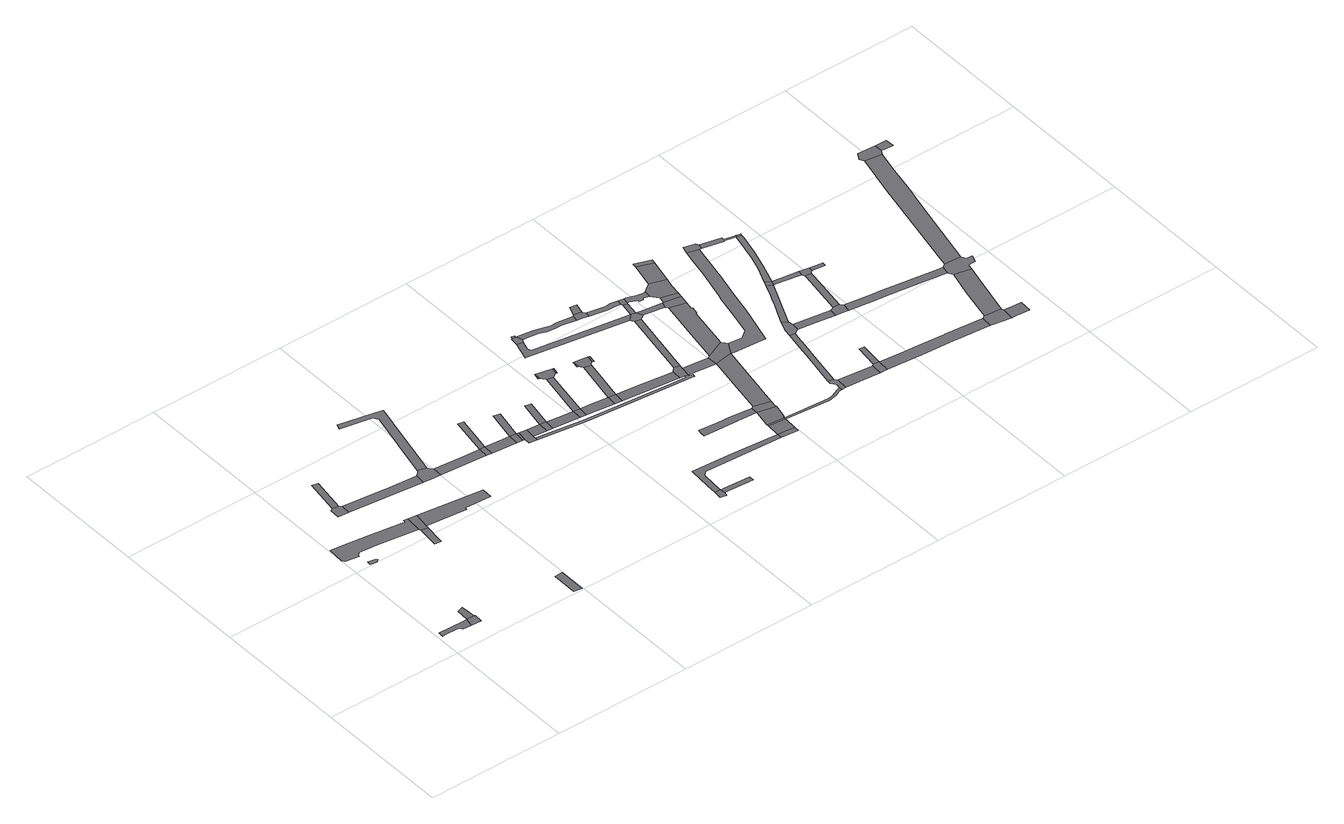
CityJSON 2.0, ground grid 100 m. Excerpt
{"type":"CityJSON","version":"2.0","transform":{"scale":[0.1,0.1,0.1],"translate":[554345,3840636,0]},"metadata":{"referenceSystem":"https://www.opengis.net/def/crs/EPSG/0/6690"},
"CityObjects":{
"road1":{"type":"Road","attributes":{"RoadStructureAttribute.sectionType":"1"},"geometry":[{"type":"MultiSurface","lod":"1","boundaries":[[[0,1,2,3,4,5,6,7,8]]]}]},
"road2":{"type":"Road","geometry":[{"type":"MultiSurface","lod":"1","boundaries":[[[9,8,7,10,11,12,13]]]}]},
"road3":{"type":"Road","geometry":[{"type":"MultiSurface","lod":"1","boundaries":[[[14,15,16,9,13]]]}]},
"road4":{"type":"Road","geometry":[{"type":"MultiSurface","lod":"1","boundaries":[[[17,18,19,20,21]]]}]},
"road5":{"type":"Road","attributes":{"RoadStructureAttribute.sectionType":"1"},"geometry":[{"type":"MultiSurface","lod":"1","boundaries":[[[22,23,24,25,26,27,28,29,30,31,32,33,34,35]]]}]},
"road6":{"type":"Road","geometry":[{"type":"MultiSurface","lod":"1","boundaries":[[[36,37,38,39,40,41]]]}]},
"road7":{"type":"Road","attributes":{"RoadStructureAttribute.sectionType":"1"},"geometry":[{"type":"MultiSurface","lod":"1","boundaries":[[[42,43,44,36,41]]]}]},
"road8":{"type":"Road","geometry":[{"type":"MultiSurface","lod":"1","boundaries":[[[45,46,47,48,49]]]}]},
"road9":{"type":"Road","geometry":[{"type":"MultiSurface","lod":"1","boundaries":[[[35,34,50,45,49,51,52]]]}]},
"road10":{"type":"Road","geometry":[{"type":"MultiSurface","lod":"1","boundaries":[[[53,54,55,56]]]}]},
"road11":{"type":"Road","attributes":{"RoadStructureAttribute.sectionType":"1"},"geometry":[{"type":"MultiSurface","lod":"1","boundaries":[[[57,58,40,39,59,60]]]}]},
"road12":{"type":"Road","attributes":{"RoadStructureAttribute.sectionType":"1"},"geometry":[{"type":"MultiSurface","lod":"1","boundaries":[[[61,62,63,64,52,51]]]}]},
"road13":{"type":"Road","geometry":[{"type":"MultiSurface","lod":"1","boundaries":[[[65,66,67,68,60,59,69,70,71,72,73,74]]]}]},
"road14":{"type":"Road","attributes":{"RoadStructureAttribute.sectionType":"1"},"geometry":[{"type":"MultiSurface","lod":"1","boundaries":[[[75,76,77,78,79,80,81,82,83,84,85,86,87,88,89,65,74]]]}]},
"road15":{"type":"Road","attributes":{"RoadStructureAttribute.sectionType":"1"},"geometry":[{"type":"MultiSurface","lod":"1","boundaries":[[[90,91,92,71,70,93,94]]]}]},
"road16":{"type":"Road","geometry":[{"type":"MultiSurface","lod":"1","boundaries":[[[94,93,95,96]]]}]},
"road17":{"type":"Road","attributes":{"RoadStructureAttribute.sectionType":"1"},"geometry":[{"type":"MultiSurface","lod":"1","boundaries":[[[97,98,99,94,96]]]}]},
"road18":{"type":"Road","attributes":{"RoadStructureAttribute.sectionType":"1"},"geometry":[{"type":"MultiSurface","lod":"1","boundaries":[[[100,96,95,101,102]]]}]},
"road19":{"type":"Road","geometry":[{"type":"MultiSurface","lod":"1","boundaries":[[[102,101,103,104]]]}]},
"road20":{"type":"Road","attributes":{"RoadStructureAttribute.sectionType":"1"},"geometry":[{"type":"MultiSurface","lod":"1","boundaries":[[[105,104,103,106,107]]]}]},
"road21":{"type":"Road","geometry":[{"type":"MultiSurface","lod":"1","boundaries":[[[107,106,108,109,110,111,112,113]]]}]},
"road22":{"type":"Road","attributes":{"RoadStructureAttribute.sectionType":"1"},"geometry":[{"type":"MultiSurface","lod":"1","boundaries":[[[114,115,102,104]]]}]},
"road23":{"type":"Road","attributes":{"RoadStructureAttribute.sectionType":"1"},"geometry":[{"type":"MultiSurface","lod":"1","boundaries":[[[113,112,116,117]]]}]},
"road24":{"type":"Road","geometry":[{"type":"MultiSurface","lod":"1","boundaries":[[[117,116,118,119]]]}]},
"road25":{"type":"Road","geometry":[{"type":"MultiSurface","lod":"1","boundaries":[[[120,121,117,119]]]}]},
"road26":{"type":"Road","geometry":[{"type":"MultiSurface","lod":"1","boundaries":[[[122,123,124,125,126]]]}]},
"road27":{"type":"Road","attributes":{"RoadStructureAttribute.sectionType":"1"},"geometry":[{"type":"MultiSurface","lod":"1","boundaries":[[[127,128,119,118,129,130]]]}]},
"road28":{"type":"Road","geometry":[{"type":"MultiSurface","lod":"1","boundaries":[[[131,132,126,125]]]}]},
"road29":{"type":"Road","geometry":[{"type":"MultiSurface","lod":"1","boundaries":[[[130,129,133,134]]]}]},
"road30":{"type":"Road","attributes":{"RoadStructureAttribute.sectionType":"1"},"geometry":[{"type":"MultiSurface","lod":"1","boundaries":[[[135,130,134,136]]]}]},
"road31":{"type":"Road","attributes":{"RoadStructureAttribute.sectionType":"1"},"geometry":[{"type":"MultiSurface","lod":"1","boundaries":[[[137,134,133,138,139,140]]]}]},
"road32":{"type":"Road","geometry":[{"type":"MultiSurface","lod":"1","boundaries":[[[141,142,143]]]}]},
"road33":{"type":"Road","geometry":[{"type":"MultiSurface","lod":"1","boundaries":[[[144,145,146,147,148,111,110,149,150,151,152,153,154,155,156,157,158]]]}]},
"road34":{"type":"Road","attributes":{"RoadStructureAttribute.sectionType":"1"},"geometry":[{"type":"MultiSurface","lod":"1","boundaries":[[[159,160,161,122,126,162,163,164,165]]]}]},
"road35":{"type":"Road","geometry":[{"type":"MultiSurface","lod":"1","boundaries":[[[141,143,135,136,166,167]]]}]},
"road36":{"type":"Road","geometry":[{"type":"MultiSurface","lod":"1","boundaries":[[[140,139,168,169]]]}]},
"road37":{"type":"Road","geometry":[{"type":"MultiSurface","lod":"1","boundaries":[[[170,171,167,166]]]}]},
"road38":{"type":"Road","attributes":{"RoadStructureAttribute.sectionType":"1"},"geometry":[{"type":"MultiSurface","lod":"1","boundaries":[[[172,140,169,173]]]}]},
"road39":{"type":"Road","geometry":[{"type":"MultiSurface","lod":"1","boundaries":[[[174,175,176,177,178,179]]]}]},
"road40":{"type":"Road","geometry":[{"type":"MultiSurface","lod":"1","boundaries":[[[180,181,182]]]}]},
"road41":{"type":"Road","geometry":[{"type":"MultiSurface","lod":"1","boundaries":[[[183,184,185,186,175,174]]]}]},
"road42":{"type":"Road","geometry":[{"type":"MultiSurface","lod":"1","boundaries":[[[180,182,172,173,187,188,189]]]}]},
"road43":{"type":"Road","attributes":{"RoadStructureAttribute.sectionType":"1"},"geometry":[{"type":"MultiSurface","lod":"1","boundaries":[[[190,191,192,193,194,195,196,197,198]]]}]},
"road44":{"type":"Road","attributes":{"RoadStructureAttribute.sectionType":"1"},"geometry":[{"type":"MultiSurface","lod":"1","boundaries":[[[199,200,201,169,168,202,203]]]}]},
"road45":{"type":"Road","geometry":[{"type":"MultiSurface","lod":"1","boundaries":[[[204,205,189,188]]]}]},
"road46":{"type":"Road","attributes":{"RoadStructureAttribute.sectionType":"1"},"geometry":[{"type":"MultiSurface","lod":"1","boundaries":[[[206,207,208,209,210,174,179,211,212,213,214,215,216,217,218]]]}]},
"road47":{"type":"Road","geometry":[{"type":"MultiSurface","lod":"1","boundaries":[[[165,164,219,220]]]}]},
"road48":{"type":"Road","attributes":{"RoadStructureAttribute.sectionType":"1"},"geometry":[{"type":"MultiSurface","lod":"1","boundaries":[[[221,165,220,222]]]}]},
"road49":{"type":"Road","attributes":{"RoadStructureAttribute.sectionType":"1"},"geometry":[{"type":"MultiSurface","lod":"1","boundaries":[[[223,221,222,224]]]}]},
"road50":{"type":"Road","attributes":{"RoadStructureAttribute.sectionType":"1"},"geometry":[{"type":"MultiSurface","lod":"1","boundaries":[[[176,225,226,227,228,229,230,231,232,233,177]]]}]},
"road51":{"type":"Road","attributes":{"RoadStructureAttribute.sectionType":"1"},"geometry":[{"type":"MultiSurface","lod":"1","boundaries":[[[197,234,235,236,237,223,224,238,239,240,241]]]}]},
"road52":{"type":"Road","geometry":[{"type":"MultiSurface","lod":"1","boundaries":[[[242,203,202,243,158,157,244,245]]]}]},
"road53":{"type":"Road","geometry":[{"type":"MultiSurface","lod":"1","boundaries":[[[246,247,198,197,241,248,249,250]]]}]},
"road54":{"type":"Road","geometry":[{"type":"MultiSurface","lod":"1","boundaries":[[[251,218,217,252,253,254,255,256,257]]]}]},
"road55":{"type":"Road","attributes":{"RoadStructureAttribute.sectionType":"1"},"geometry":[{"type":"MultiSurface","lod":"1","boundaries":[[[258,244,157,259,260]]]}]},
"road56":{"type":"Road","geometry":[{"type":"MultiSurface","lod":"1","boundaries":[[[261,262,251,257]]]}]},
"road57":{"type":"Road","attributes":{"RoadStructureAttribute.sectionType":"1"},"geometry":[{"type":"MultiSurface","lod":"1","boundaries":[[[263,259,264,265,266,246,250]]]}]},
"road58":{"type":"Road","attributes":{"RoadStructureAttribute.sectionType":"1"},"geometry":[{"type":"MultiSurface","lod":"1","boundaries":[[[267,242,245,268,269]]]}]},
"road59":{"type":"Road","attributes":{"RoadStructureAttribute.sectionType":"1"},"geometry":[{"type":"MultiSurface","lod":"1","boundaries":[[[270,271,272,273,274,224,222,275,276,277,278]]]}]},
"road60":{"type":"Road","attributes":{"RoadStructureAttribute.sectionType":"1"},"geometry":[{"type":"MultiSurface","lod":"1","boundaries":[[[279,280,254,253,281,282,283,284]]]}]},
"road61":{"type":"Road","geometry":[{"type":"MultiSurface","lod":"1","boundaries":[[[229,228,267,269,285,286]]]}]},
"road62":{"type":"Road","geometry":[{"type":"MultiSurface","lod":"1","boundaries":[[[287,288,289,290,291,292,260,259,263,293]]]}]},
"road63":{"type":"Road","attributes":{"RoadStructureAttribute.sectionType":"1"},"geometry":[{"type":"MultiSurface","lod":"1","boundaries":[[[294,229,286,295]]]}]},
"road64":{"type":"Road","geometry":[{"type":"MultiSurface","lod":"1","boundaries":[[[284,283,294,295,296,297]]]}]},
"road65":{"type":"Road","attributes":{"RoadStructureAttribute.sectionType":"1"},"geometry":[{"type":"MultiSurface","lod":"1","boundaries":[[[298,286,285,299,300,301]]]}]},
"road66":{"type":"Road","attributes":{"RoadStructureAttribute.sectionType":"1"},"geometry":[{"type":"MultiSurface","lod":"1","boundaries":[[[302,303,290,289,304,305,306,307,308]]]}]},
"road67":{"type":"Road","attributes":{"RoadStructureAttribute.sectionType":"1"},"geometry":[{"type":"MultiSurface","lod":"1","boundaries":[[[309,310,311,312,297,296,313,314,315,316,317,318,319,320,321,322]]]}]},
"road68":{"type":"Road","geometry":[{"type":"MultiSurface","lod":"1","boundaries":[[[323,324,325,270,278,326,327,328]]]}]},
"road69":{"type":"Road","geometry":[{"type":"MultiSurface","lod":"1","boundaries":[[[301,300,329,302,308,330,331]]]}]},
"road70":{"type":"Road","attributes":{"RoadStructureAttribute.sectionType":"1"},"geometry":[{"type":"MultiSurface","lod":"1","boundaries":[[[332,331,330,333]]]}]},
"road71":{"type":"Road","attributes":{"RoadStructureAttribute.sectionType":"1"},"geometry":[{"type":"MultiSurface","lod":"1","boundaries":[[[334,335,336,337,323,328,338,339,340,341]]]}]},
"road72":{"type":"Road","attributes":{"RoadStructureAttribute.sectionType":"1"},"geometry":[{"type":"MultiSurface","lod":"1","boundaries":[[[327,326,342,343,344]]]}]},
"road73":{"type":"Road","geometry":[{"type":"MultiSurface","lod":"1","boundaries":[[[345,346,322,321,332,333,347,348]]]}]},
"road74":{"type":"Road","attributes":{"RoadStructureAttribute.sectionType":"1"},"geometry":[{"type":"MultiSurface","lod":"1","boundaries":[[[349,350,351,352,353,354,355,356,357,358,293,263,359,360,361,362,363,364,365,366,367,368,369,370,371,372,373]]]}]},
"road75":{"type":"Road","attributes":{"RoadStructureAttribute.sectionType":"1"},"geometry":[{"type":"MultiSurface","lod":"1","boundaries":[[[374,375,376,345,348,377,378]]]}]},
"road76":{"type":"Road","geometry":[{"type":"MultiSurface","lod":"1","boundaries":[[[379,380,381,334,341,382,383,384]]]}]},
"road77":{"type":"Road","geometry":[{"type":"MultiSurface","lod":"1","boundaries":[[[385,344,343,386,387]]]}]},
"road78":{"type":"Road","geometry":[{"type":"MultiSurface","lod":"1","boundaries":[[[388,389,390,374,378,391]]]}]},
"road79":{"type":"Road","geometry":[{"type":"MultiSurface","lod":"1","boundaries":[[[392,393,385,387]]]}]},
"road80":{"type":"Road","attributes":{"RoadStructureAttribute.sectionType":"1"},"geometry":[{"type":"MultiSurface","lod":"1","boundaries":[[[383,382,394,395,396]]]}]},
"road81":{"type":"Road","attributes":{"RoadStructureAttribute.sectionType":"1"},"geometry":[{"type":"MultiSurface","lod":"1","boundaries":[[[397,398,399,400,401,379,384,402,403,404]]]}]},
"road82":{"type":"Road","geometry":[{"type":"MultiSurface","lod":"1","boundaries":[[[405,397,404,406]]]}]},
"road83":{"type":"Road","geometry":[{"type":"MultiSurface","lod":"1","boundaries":[[[407,349,373,408,409,410]]]}]},
"road84":{"type":"Road","geometry":[{"type":"MultiSurface","lod":"1","boundaries":[[[411,412,413,396,395,414,415,416]]]}]},
"road85":{"type":"Road","attributes":{"RoadStructureAttribute.sectionType":"1"},"geometry":[{"type":"MultiSurface","lod":"1","boundaries":[[[417,418,419,420,387,386,421,422,423,424,425,426]]]}]},
"road86":{"type":"Road","attributes":{"RoadStructureAttribute.sectionType":"1"},"geometry":[{"type":"MultiSurface","lod":"1","boundaries":[[[427,406,404,428,429,430]]]}]},
"road87":{"type":"Road","attributes":{"RoadStructureAttribute.sectionType":"1"},"geometry":[{"type":"MultiSurface","lod":"1","boundaries":[[[431,432,412,411,433,434]]]}]},
"road88":{"type":"Road","attributes":{"RoadStructureAttribute.sectionType":"1"},"geometry":[{"type":"MultiSurface","lod":"1","boundaries":[[[435,436,437,405,406,438,439,440,441]]]}]},
"road89":{"type":"Road","attributes":{"RoadStructureAttribute.sectionType":"1"},"geometry":[{"type":"MultiSurface","lod":"1","boundaries":[[[442,443,444,409,408,445,446,447,448,435,449]]]}]},
"road90":{"type":"Road","geometry":[{"type":"MultiSurface","lod":"1","boundaries":[[[430,429,431,434,450,451]]]}]},
"road91":{"type":"Road","geometry":[{"type":"MultiSurface","lod":"1","boundaries":[[[449,435,441,452]]]}]},
"road92":{"type":"Road","geometry":[{"type":"MultiSurface","lod":"1","boundaries":[[[453,454,455,456,451,450]]]}]},
"road93":{"type":"Road","attributes":{"RoadStructureAttribute.sectionType":"1"},"geometry":[{"type":"MultiSurface","lod":"1","boundaries":[[[457,458,459,416,415,460,461,462,463,464]]]}]},
"road94":{"type":"Road","geometry":[{"type":"MultiSurface","lod":"1","boundaries":[[[465,426,425,466,467,468,469]]]}]},
"road95":{"type":"Road","attributes":{"RoadStructureAttribute.sectionType":"1"},"geometry":[{"type":"MultiSurface","lod":"1","boundaries":[[[470,471,472,473,474,475,468,467]]]}]},
"road96":{"type":"Road","attributes":{"RoadStructureAttribute.sectionType":"1"},"geometry":[{"type":"MultiSurface","lod":"1","boundaries":[[[476,477,465,469,478,479,480]]]}]},
"road97":{"type":"Road","geometry":[{"type":"MultiSurface","lod":"1","boundaries":[[[481,464,463,476,480,482,483,484,485,486,487]]]}]},
"road98":{"type":"Road","attributes":{"RoadStructureAttribute.sectionType":"1"},"geometry":[{"type":"MultiSurface","lod":"1","boundaries":[[[488,489,490,491,492,493,481,487,494,495,496,497,498]]]}]},
"road99":{"type":"Road","geometry":[{"type":"MultiSurface","lod":"1","boundaries":[[[499,500,501,488,498,502,503]]]}]},
"road100":{"type":"Road","attributes":{"RoadStructureAttribute.sectionType":"1"},"geometry":[{"type":"MultiSurface","lod":"1","boundaries":[[[504,505,506,503,502]]]}]}
},
"vertices":[
[230,220,0],[38,223,0],[33,183,0],[51,186,0],[146,184,0],[158,179,0],[176,162,0],[236,158,0],[250,218,0],
[255,223,0],[311,153,0],[315,216,0],[310,216,0],[308,218,0],
[304,303,0],[304,328,0],[257,313,0],
[170,1004,0],[188,1020,0],[176,1030,0],[124,1036,0],[122,1010,0],
[548,1214,0],[545,1194,0],[527,1198,0],[282,1235,0],[115,1258,0],[14,1270,0],[4,1144,0],[17,1129,0],[115,1112,0],[116,1123,0],[142,1143,0],[273,1129,0],[568,1090,0],[579,1210,0],
[277,1580,0],[259,1566,0],[254,1493,0],[333,1485,0],[338,1557,0],[322,1573,0],
[362,1826,0],[340,1830,0],[319,1833,0],
[574,1076,0],[555,915,0],[603,912,0],[607,943,0],[623,1064,0],
[573,1082,0],[626,1086,0],[641,1202,0],
[998,207,0],[939,204,0],[937,19,0],[996,10,0],
[659,1522,0],[637,1524,0],[876,1427,0],[882,1502,0],
[920,1054,0],[924,1072,0],[1115,1059,0],[1117,1138,0],
[920,1542,0],[917,1529,0],[905,1520,0],[883,1504,0],[948,1419,0],[1003,1415,0],[1007,1487,0],[1003,1491,0],[986,1513,0],[978,1522,0],
[1080,1953,0],[1091,1997,0],[1114,2098,0],[1121,2129,0],[1107,2132,0],[1063,2143,0],[970,2162,0],[808,2195,0],[802,2177,0],[796,2158,0],[798,2157,0],[962,2123,0],[1024,2110,0],[1032,2097,0],[1047,2075,0],
[1228,1469,0],[1227,1469,0],[1201,1471,0],[1342,1386,0],[1346,1460,0],
[1380,1382,0],[1387,1457,0],
[1437,1729,0],[1417,1733,0],[1397,1736,0],
[1448,1452,0],[1566,1366,0],[1571,1440,0],
[1610,1363,0],[1617,1435,0],
[1623,1435,0],[1626,1361,0],[1634,1433,0],
[1626,1325,0],[1626,1319,0],[1682,1311,0],[1684,1329,0],[1686,1352,0],[1695,1427,0],
[1663,1652,0],[1618,1662,0],
[1782,1341,0],[1787,1416,0],
[1827,1336,0],[1833,1411,0],
[1872,1606,0],[1827,1615,0],
[2219,225,0],[2215,167,0],[2256,155,0],[2265,185,0],[2260,223,0],
[1920,1400,0],[1875,1406,0],[2026,1314,0],[2031,1387,0],
[2480,172,0],[2482,210,0],
[2070,1309,0],[2078,1381,0],
[2094,1732,0],[2139,1724,0],
[2136,1375,0],[2134,1301,0],[2275,1284,0],[2281,1357,0],
[2069,1815,0],[2059,1770,0],[2068,1768,0],
[2779,1212,0],[2778,1210,0],[2665,1219,0],[2037,1280,0],[1695,1328,0],[2034,1260,0],[2570,1208,0],[2825,1186,0],[2829,1185,0],[2831,1205,0],[2811,1207,0],[2803,1208,0],[2805,1219,0],[2806,1220,0],[2783,1223,0],
[2515,455,0],[2237,470,0],[2224,302,0],[2275,395,0],[2303,421,0],[2873,386,0],[2875,423,0],
[2178,1745,0],[2185,1791,0],
[2330,1278,0],[2336,1350,0],
[2186,1743,0],[2196,1788,0],
[2346,1681,0],[2399,1666,0],
[2208,2172,0],[2170,2171,0],[2166,2114,0],[2209,2104,0],[2216,2117,0],[2223,2124,0],
[2327,1761,0],[2318,1707,0],[2327,1706,0],
[2203,2179,0],[2205,2184,0],[2183,2189,0],[2178,2177,0],
[2401,1679,0],[2422,1689,0],[2429,1744,0],
[2871,726,0],[2751,737,0],[2662,745,0],[2518,758,0],[2514,727,0],[2510,695,0],[2511,695,0],[2907,672,0],[2909,722,0],
[2733,1302,0],[2677,1309,0],[2528,1327,0],[2745,1228,0],[2751,1300,0],
[2434,1687,0],[2443,1742,0],
[2493,2125,0],[2441,2124,0],[2416,2129,0],[2353,2148,0],[2320,2155,0],[2238,2125,0],[2253,2125,0],[2338,2113,0],[2386,2094,0],[2439,2084,0],[2494,2085,0],[2600,2065,0],[2608,2108,0],
[2998,374,0],[3000,411,0],
[2881,522,0],[3006,510,0],
[2882,536,0],[3007,524,0],
[2128,1989,0],[2125,1979,0],[2132,1977,0],[2856,1861,0],[2896,1900,0],[2888,1901,0],[2199,2012,0],[2189,2039,0],[2208,2103,0],
[2905,657,0],[2895,605,0],[2893,599,0],[2882,546,0],[3008,535,0],[3016,534,0],[3026,584,0],[3038,639,0],
[2779,1333,0],[2774,1224,0],[2816,1292,0],[2821,1320,0],
[2926,732,0],[2913,725,0],[3039,647,0],[3035,647,0],[3044,700,0],
[2618,2116,0],[2646,2056,0],[2683,2048,0],[2691,2084,0],[2681,2092,0],[2676,2096,0],[2676,2111,0],
[2817,1292,0],[3008,1195,0],[3003,1270,0],
[2693,2182,0],[2643,2189,0],
[3138,1218,0],[3008,1193,0],[2963,940,0],[2963,939,0],
[2874,1834,0],[2828,1356,0],[2916,1821,0],
[3456,537,0],[3436,534,0],[3372,504,0],[3339,501,0],[3008,524,0],[3332,481,0],[3394,494,0],[3432,512,0],[3457,515,0],
[2864,2063,0],[2824,2060,0],[2814,2020,0],[2869,2021,0],[2909,2014,0],[2916,2054,0],
[2953,1849,0],[2928,1894,0],
[3175,1320,0],[3170,1326,0],[3159,1341,0],[3024,1283,0],[3009,1273,0],[3007,1272,0],[3187,1304,0],
[2914,2003,0],[2947,1994,0],
[2949,2007,0],[2956,2047,0],
[2960,1889,0],[3081,1828,0],[3104,1824,0],[3120,1865,0],
[3118,1805,0],[3073,1554,0],[3215,1657,0],[3223,1656,0],[3233,1711,0],[3225,1714,0],[3236,1773,0],
[3090,2016,0],[3082,2016,0],[3042,2023,0],[2971,2044,0],[2962,2004,0],[3003,1986,0],[3013,1980,0],[3017,1973,0],[3017,1966,0],[3045,1962,0],[3051,1972,0],[3057,1975,0],[3099,1965,0],[3104,2016,0],
[3441,635,0],[3436,607,0],[3463,577,0],[3487,515,0],[3493,605,0],[3478,625,0],
[3111,1814,0],[3248,1843,0],[3128,1864,0],
[3137,1911,0],[3255,1880,0],
[3533,1128,0],[3528,1101,0],[3516,1038,0],[3487,878,0],[3525,875,0],[3547,993,0],[3563,1082,0],[3570,1121,0],
[3617,506,0],[3742,496,0],[3748,577,0],
[3169,2065,0],[3122,2031,0],[3269,1960,0],[3284,2025,0],
[3540,2151,0],[3525,2087,0],[3489,1922,0],[3434,1699,0],[3425,1666,0],[3391,1517,0],[3350,1344,0],[3349,1336,0],[3331,1323,0],[3289,1292,0],[3151,1216,0],[3158,1215,0],[3164,1213,0],[3336,1200,0],[3367,1198,0],[3379,1197,0],[3381,1197,0],[3396,1195,0],[3462,1432,0],[3475,1484,0],[3509,1630,0],[3510,1635,0],[3566,1863,0],[3568,1875,0],[3623,2131,0],
[3210,2244,0],[3208,2234,0],[3171,2075,0],[3298,2080,0],[3326,2201,0],
[3572,1261,0],[3559,1223,0],[3542,1175,0],[3608,1143,0],[3615,1199,0],[3609,1236,0],
[3763,588,0],[3796,492,0],[3803,581,0],
[3217,2274,0],[3216,2271,0],[3214,2272,0],[3333,2233,0],
[3824,753,0],[3789,758,0],
[3740,1122,0],[3877,1104,0],[3885,1161,0],
[3721,1593,0],[3684,1504,0],[3673,1479,0],[3646,1418,0],[3618,1354,0],[3685,1403,0],[3706,1449,0],[3763,1575,0],
[3738,1632,0],[3776,1608,0],
[3554,2206,0],[3639,2127,0],[3648,2166,0],[3637,2186,0],
[3960,1172,0],[3912,1171,0],[3901,1167,0],[3937,1095,0],[3972,1091,0],[3980,1150,0],
[4292,537,0],[4286,538,0],[4058,558,0],[3992,564,0],[3963,479,0],[4052,472,0],[4286,454,0],[4352,449,0],[4559,430,0],[4566,511,0],
[3845,1597,0],[3839,1561,0],[3959,1539,0],[3965,1578,0],
[3971,1519,0],[3960,1454,0],[4011,1486,0],[4016,1517,0],
[3876,2081,0],[3821,1863,0],[3789,1758,0],[3829,1763,0],[3870,1898,0],[3909,2051,0],[3913,2073,0],
[3866,2098,0],[3796,2113,0],[3798,2130,0],[3791,2093,0],[3791,2098,0],[3863,2083,0],[3875,2081,0],[3881,2096,0],
[4036,1535,0],[4041,1566,0],
[3917,2088,0],
[4078,1529,0],[4131,1521,0],[4136,1551,0],[4118,1554,0],
[4334,1102,0],[4248,1115,0],[4180,1124,0],[4160,1065,0],[4201,1059,0],[4330,1042,0],[4674,994,0],[4686,1052,0],
[4591,523,0],[4582,428,0],[4710,405,0],[4719,495,0],[4714,515,0],
[4756,401,0],[4767,400,0],[4845,393,0],[4849,483,0],[4774,490,0],[4764,491,0],
[4697,959,0],[4646,774,0],[4790,835,0],[4805,895,0],[4814,931,0],
[4716,1074,0],[4822,966,0],[4844,973,0],[4877,971,0],[4894,1026,0],[4854,1031,0],[4836,1063,0],
[4957,2164,0],[4885,1861,0],[4874,1811,0],[4873,1808,0],[4863,1759,0],[4728,1130,0],[4898,1334,0],[4958,1602,0],[4999,1777,0],[5042,1978,0],[5080,2145,0],
[4971,2247,0],[4966,2241,0],[4939,2194,0],[5100,2178,0],[5097,2236,0],
[5130,2173,0],[5190,2171,0],[5184,2236,0]
]}
